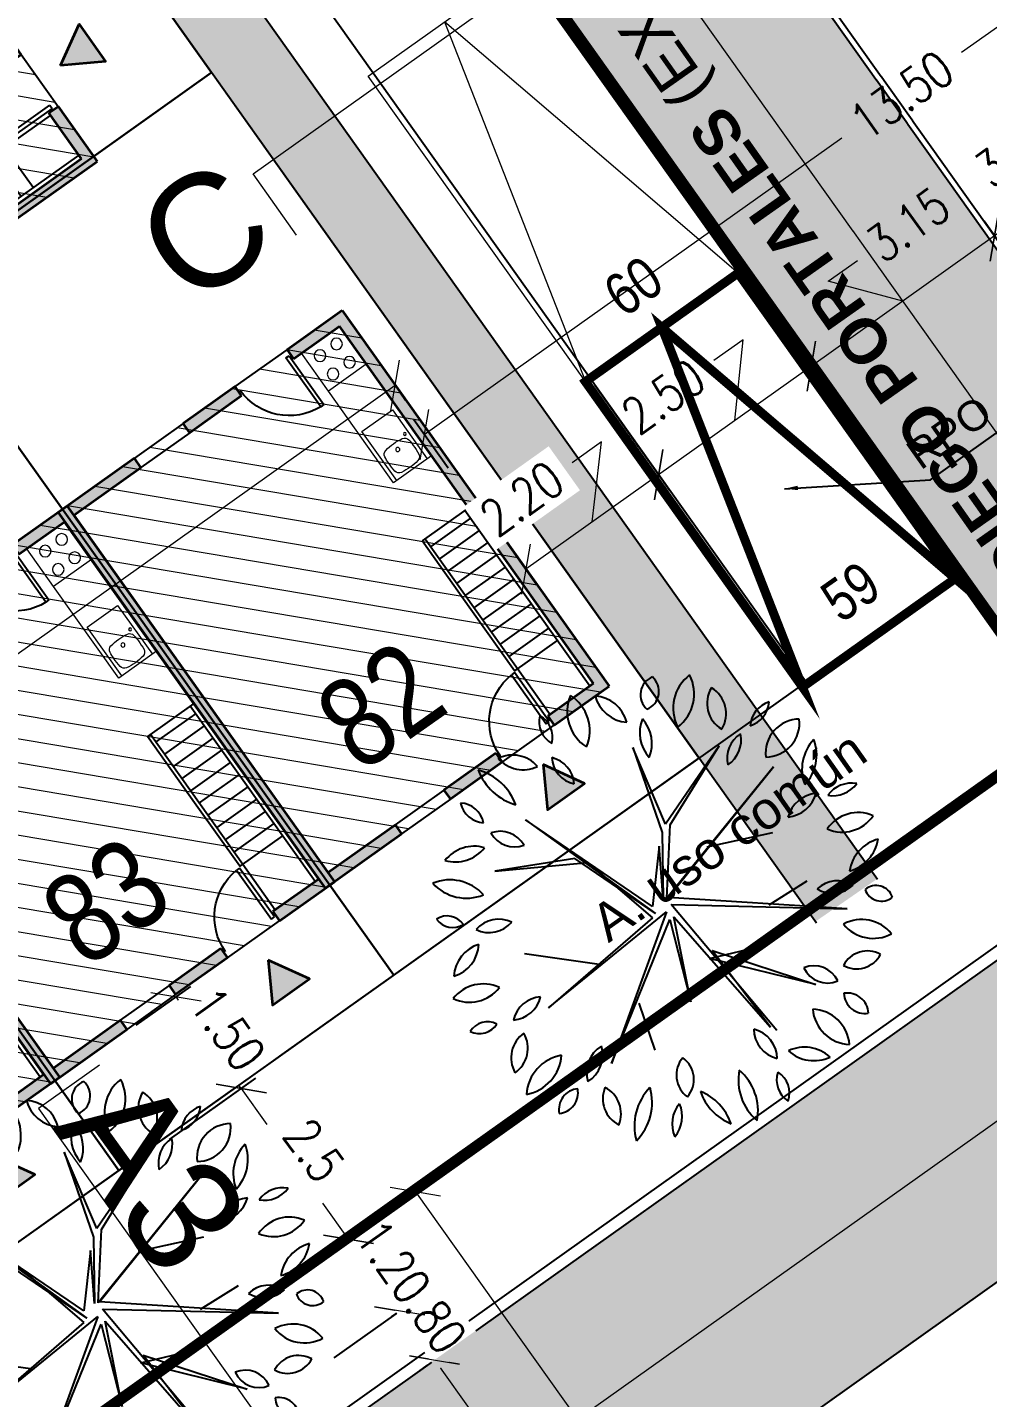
# Model space of a CAD drawing. Header units: metres. Extents: x 12 to 777, y -493 to 333.
# Drawn here: x 472.87 to 485.68, y -362.22 to -343.94 of the extents above; entities that cross this region are included whole.
import ezdxf
from ezdxf.enums import TextEntityAlignment as Align

# ---------------------------------------------------------------- set-up
doc = ezdxf.new("R2010")
doc.units = ezdxf.units.M
doc.header["$LTSCALE"] = 5
doc.header["$MEASUREMENT"] = 0
doc.linetypes.add('HIDDEN', pattern=[0.375, 0.25, -0.125])
doc.layers.get('0').update_dxf_attribs({"color": 30})
for name, color, linetype, lineweight in [('A-ANNO-DIMS', 3, 'Continuous', 18), ('A-ANNO-TEXT', 3, 'Continuous', 18), ('A-DOOR-FULL', 4, 'Continuous', 25), ('A-ELEV-OVHD', 3, 'HIDDEN', 18), ('A-FLOR-PATT', 8, 'Continuous', 18), ('A-FLOR-STRS', 4, 'Continuous', 25), ('A-FLOR-WDWK', 4, 'Continuous', 25), ('A-FURN', 8, 'Continuous', 18), ('A-WALL-FULL', 7, 'Continuous', 35), ('A-WALL-PATT', 8, 'Continuous', 18), ('G-ANNO-SYMB', 3, 'Continuous', 18), ('G-PLAN-OTLN', 7, 'Continuous', 35), ('U-ANNO-PATT', 8, 'Continuous', 18), ('U-ANNO-SYMB', 3, 'Continuous', 18), ('U-BLDG-TYPE', 7, 'Continuous', 35), ('U-CURB', 4, 'Continuous', 25), ('U-PARK-MNR', 255, 'Continuous', 13)]:
    doc.layers.add(name, color=color, linetype=linetype, lineweight=lineweight)
for name, color, linetype in [('U-BLDG', 7, 'Continuous'), ('U-PROP', 1, 'Continuous'), ('U-STRT', 4, 'Continuous'), ('U-VEGE', 70, 'Continuous')]:
    doc.layers.add(name, color=color, linetype=linetype)
doc.styles.add('E-ARIAL', font='arial.ttf')
doc.styles.add('E-ROMANS', font='romans.shx', dxfattribs={"width": 0.8})
doc.styles.get("Standard").update_dxf_attribs({"font": 'arial.ttf'})
doc.dimstyles.new('E-0200_TICK_24', dxfattribs={"dimscale": 0.001, "dimtxt": 480, "dimasz": 480, "dimexe": 240, "dimexo": 120, "dimgap": 240, "dimtad": 0, "dimzin": 0, "dimdsep": 46, "dimtxsty": 'E-ROMANS', "dimblk": 'OBLIQUE', "dimcen": 240, "dimclrd": 256, "dimclre": 256, "dimclrt": 256, "dimadec": 0, "dimazin": 0, "dimtfac": 1, "dimtmove": 1, "dimatfit": 3, "dimldrblk": 'OPEN90', "dimfxl": 1, "dimtfill": 1, "dimtolj": 1, "dimtzin": 0, "dimlwd": -1, "dimarcsym": 0})
doc.dimstyles.get("Standard").update_dxf_attribs({"dimtxt": 0.18, "dimasz": 0.18, "dimexe": 0.18, "dimexo": 0.0625, "dimgap": 0.09, "dimtad": 0, "dimtih": 1, "dimtoh": 1, "dimdec": 4, "dimzin": 0, "dimdsep": 46, "dimtxsty": 'Standard', "dimcen": 0.09, "dimclrd": 210, "dimclre": 210, "dimclrt": 210, "dimadec": 0, "dimazin": 0, "dimtfac": 1, "dimtdec": 4, "dimtofl": 0, "dimtmove": 0, "dimatfit": 3, "dimfxl": 1, "dimtolj": 1, "dimtzin": 0, "dimarcsym": 0})

# ---------------------------------------------------------------- blocks, each defined once
blk = doc.blocks.new('_Oblique')
at = {"color": 0, "linetype": 'ByBlock', "lineweight": -2}
blk.add_line((-0.5, -0.5), (0.5, 0.5), dxfattribs=at)
blk = doc.blocks.new('*D74')
at = {"layer": 'A-ANNO-DIMS', "ltscale": 5, "transparency": 16777216}
for p, q in [((487.13, -344.819), (486.739, -345.097)), ((486.994, -345.855), (487.13, -344.819)), ((488.215, -344.986), (485.772, -346.723))]:
    blk.add_line(p, q, dxfattribs=at)
at = {"layer": 'A-ANNO-DIMS', "lineweight": -2, "ltscale": 5, "transparency": 16777216}
for p, q in [((488.57, -345.485), (488.076, -344.791)), ((486.127, -347.222), (485.633, -346.528))]:
    blk.add_line(p, q, dxfattribs=at)
at = {"layer": 'A-ANNO-DIMS', "ltscale": 5, "transparency": 16777216, "xscale": 0.48, "yscale": 0.48, "zscale": 0.48}
for p, rotation in [((488.215, -344.986), 35.41278118758976), ((485.772, -346.723), 215.4127811875897)]:
    blk.add_blockref('_Oblique', p, dxfattribs=dict(at, rotation=rotation))
at = {"layer": 'A-ANNO-DIMS', "ltscale": 5, "transparency": 16777216, "insert": (486.066, -345.576), "char_height": 0.48, "attachment_point": 5, "rotation": 35.4128, "style": 'E-ROMANS', "bg_fill": 3, "box_fill_scale": 1.25, "bg_fill_color": 256, "bg_fill_true_color": 13158600, "bg_fill_transparency": 0}
blk.add_mtext('\\A1;3.15', dxfattribs=at)
blk = doc.blocks.new('_Open90')
at = {"color": 0, "linetype": 'ByBlock', "lineweight": -2}
for p, q in [((-0.5, 0.5), (0, 0)), ((0, 0), (-1, 0)), ((0, 0), (-0.5, -0.5))]:
    blk.add_line(p, q, dxfattribs=at)
blk = doc.blocks.new('*D75')
at = {"layer": 'A-ANNO-DIMS', "lineweight": -2, "ltscale": 5, "transparency": 16777216}
for p, q in [((486.127, -347.222), (485.633, -346.528)), ((483.357, -348.499), (483.468, -348.656))]:
    blk.add_line(p, q, dxfattribs=at)
at = {"layer": 'A-ANNO-DIMS', "ltscale": 5, "transparency": 16777216}
for p, q in [((485.772, -346.723), (483.329, -348.46)), ((483.555, -347.328), (483.946, -347.05)), ((484.551, -347.592), (483.555, -347.328))]:
    blk.add_line(p, q, dxfattribs=at)
at = {"layer": 'A-ANNO-DIMS', "ltscale": 5, "transparency": 16777216, "xscale": 0.48, "yscale": 0.48, "zscale": 0.48, "rotation": 215.4127811875897}
blk.add_blockref('_Oblique', (483.329, -348.46), dxfattribs=at)
at = {"layer": 'A-ANNO-DIMS', "ltscale": 5, "transparency": 16777216, "insert": (484.619, -346.572), "char_height": 0.48, "attachment_point": 5, "rotation": 35.4128, "style": 'E-ROMANS', "bg_fill": 3, "box_fill_scale": 1.25, "bg_fill_color": 256, "bg_fill_true_color": 13158600, "bg_fill_transparency": 0}
blk.add_mtext('\\A1;3.15', dxfattribs=at)
at = {"layer": 'A-ANNO-DIMS', "ltscale": 5, "transparency": 16777216, "xscale": 0.48, "yscale": 0.48, "zscale": 0.48, "rotation": 35.41278118758976}
blk.add_blockref('_Oblique', (485.772, -346.723), dxfattribs=at)
blk = doc.blocks.new('*D81')
at = {"layer": 'A-ANNO-DIMS', "ltscale": 5, "transparency": 16777216}
for p, q in [((482.418, -348.109), (482.027, -348.387)), ((482.31, -349.185), (482.418, -348.109)), ((483.329, -348.46), (481.292, -349.909))]:
    blk.add_line(p, q, dxfattribs=at)
at = {"layer": 'A-ANNO-DIMS', "lineweight": -2, "ltscale": 5, "transparency": 16777216}
for p, q in [((483.357, -348.499), (483.468, -348.656)), ((480.447, -348.72), (481.431, -350.105))]:
    blk.add_line(p, q, dxfattribs=at)
at = {"layer": 'A-ANNO-DIMS', "ltscale": 5, "transparency": 16777216, "xscale": 0.48, "yscale": 0.48, "zscale": 0.48, "rotation": 35.41278118758976}
blk.add_blockref('_Oblique', (483.329, -348.46), dxfattribs=at)
at = {"layer": 'A-ANNO-DIMS', "ltscale": 5, "transparency": 16777216, "insert": (481.354, -348.865), "char_height": 0.48, "attachment_point": 5, "rotation": 35.4128, "style": 'E-ROMANS', "bg_fill": 3, "box_fill_scale": 1.25, "bg_fill_color": 256, "bg_fill_true_color": 13158600, "bg_fill_transparency": 0}
blk.add_mtext('\\A1;2.50', dxfattribs=at)
at = {"layer": 'A-ANNO-DIMS', "ltscale": 5, "transparency": 16777216, "xscale": 0.48, "yscale": 0.48, "zscale": 0.48, "rotation": 215.4127811875897}
blk.add_blockref('_Oblique', (481.292, -349.909), dxfattribs=at)
blk = doc.blocks.new('*D83')
at = {"layer": 'A-ANNO-DIMS', "lineweight": -2, "ltscale": 5, "transparency": 16777216}
for p, q in [((489.641, -342.241), (489.017, -341.363)), ((478.483, -349.823), (478.025, -349.178))]:
    blk.add_line(p, q, dxfattribs=at)
at = {"layer": 'A-ANNO-DIMS', "ltscale": 5, "transparency": 16777216}
for p, q in [((489.156, -341.559), (485.333, -344.277)), ((478.164, -349.374), (483.734, -345.414))]:
    blk.add_line(p, q, dxfattribs=at)
at = {"layer": 'A-ANNO-DIMS', "ltscale": 5, "transparency": 16777216, "xscale": 0.48, "yscale": 0.48, "zscale": 0.48}
for p, rotation in [((489.156, -341.559), 35.41278118758976), ((478.164, -349.374), 215.4127811875897)]:
    blk.add_blockref('_Oblique', p, dxfattribs=dict(at, rotation=rotation))
at = {"layer": 'A-ANNO-DIMS', "ltscale": 5, "transparency": 16777216, "insert": (484.534, -344.845), "char_height": 0.48, "attachment_point": 5, "rotation": 35.4128, "style": 'E-ROMANS', "bg_fill": 3, "box_fill_scale": 1.25, "bg_fill_color": 256, "bg_fill_true_color": 13158600, "bg_fill_transparency": 0}
blk.add_mtext('\\A1;13.50', dxfattribs=at)
blk = doc.blocks.new('arbolito')
at = {"linetype": 'ByBlock'}
for p, q in [((-435.9256, -26.3309), (-435.8532, -27.2363)), ((-436.2486, -26.4124), (-435.8532, -26.8711)), ((-435.8894, -26.8983), (-436.2486, -26.4124)), ((-435.826, -27.1729), (-435.9075, -26.3671)), ((-435.9075, -26.3671), (-435.8894, -26.8983)), ((-435.3912, -26.8953), (-435.3127, -26.6327)), ((-436.6319, -26.6538), (-435.8622, -27.2786)), ((-435.8532, -27.2363), (-436.6319, -26.6538)), ((-435.8079, -27.2182), (-435.0745, -26.7112)), ((-435.0745, -26.7112), (-435.7989, -27.1729)), ((-435.8532, -26.8711), (-436.1459, -26.7534)), ((-435.6298, -26.7353), (-435.826, -27.1729)), ((-435.7989, -27.1729), (-435.6298, -26.7353)), ((-436.2936, -26.9224), (-436.5411, -26.9073)), ((-434.9689, -27.1639), (-435.8079, -27.2182)), ((-435.7264, -27.2363), (-434.9689, -27.1639)), ((-436.2001, -27.3812), (-436.5411, -27.2363)), ((-435.7536, -27.2454), (-435.5665, -27.7524)), ((-435.4669, -28.0845), (-435.7536, -27.2454)), ((-435.6117, -27.6921), (-435.7264, -27.2363)), ((-435.3369, -27.1971), (-435.0351, -27.4838)), ((-436.7556, -27.5291), (-435.8532, -27.2786)), ((-435.8622, -27.2786), (-436.7556, -27.5291)), ((-435.8532, -27.2786), (-436.1037, -27.5985)), ((-436.0433, -27.5895), (-435.8351, -27.2876)), ((-435.986, -27.5382), (-435.7626, -27.2876)), ((-435.8351, -27.2876), (-435.986, -27.5382)), ((-435.7626, -27.2876), (-435.4669, -28.0845)), ((-436.1037, -27.5985), (-436.5775, -27.7977)), ((-436.5775, -27.7977), (-436.0856, -27.6166)), ((-436.1822, -28.0663), (-436.0433, -27.5895)), ((-436.0856, -27.6166), (-436.1822, -28.0663)), ((-435.1651, -27.9517), (-435.6117, -27.6921)), ((-435.5665, -27.7524), (-435.1651, -27.9517))]:
    blk.add_line(p, q, dxfattribs=at)
for centre, radius, start, end in [((-436.0226, -26.144), 0.2149, 149.47372, 231.75859), ((-436.3406, -26.2036), 0.2149, 329.47372, 51.75859), ((-435.8748, -25.9958), 0.2103, 192.30595, 259.6849), ((-436.118, -26.2476), 0.2103, 12.30595, 79.6849), ((-435.6723, -26.087), 0.135, 125.40933, 202.71009), ((-435.875, -26.0291), 0.135, 305.40933, 22.71009), ((-435.3452, -26.1999), 0.2928, 133.81169, 194.30773), ((-435.8316, -26.0609), 0.2928, 313.81169, 14.30773), ((-436.2957, -26.1795), 0.1161, 146.81507, 244.01934), ((-436.4437, -26.2203), 0.1161, 326.81507, 64.01934), ((-435.1384, -26.1418), 0.2943, 163.46423, 212.79056), ((-435.668, -26.2174), 0.2943, 343.46423, 32.79056), ((-435.0833, -26.3473), 0.1729, 104.10036, 168.46502), ((-435.2949, -26.145), 0.1729, 284.10036, 348.46502), ((-435.6964, -26.2995), 0.1708, 145.52479, 220.83273), ((-435.9665, -26.3145), 0.1708, 325.52479, 40.83273), ((-436.5686, -26.4756), 0.1498, 25.45365, 116.6852), ((-436.5006, -26.2773), 0.1498, 205.45365, 296.6852), ((-435.2752, -26.4618), 0.1476, 103.89139, 198.90395), ((-435.4502, -26.3664), 0.1476, 283.89139, 18.90395), ((-434.886, -26.5821), 0.3032, 100.3005, 160.44765), ((-435.2259, -26.1823), 0.3032, 280.3005, 340.44765), ((-436.5415, -26.3874), 0.2105, 183.31893, 263.19036), ((-436.7766, -26.6086), 0.2105, 3.31893, 83.19036), ((-436.2175, -26.3869), 0.1434, 168.8066, 257.6391), ((-436.3888, -26.4991), 0.1434, 348.8066, 77.6391), ((-434.8225, -26.5501), 0.1648, 122.58173, 207.17999), ((-435.0579, -26.4865), 0.1648, 302.58173, 27.17999), ((-436.7822, -26.5887), 0.0949, 163.49335, 274.46973), ((-436.8658, -26.6563), 0.0949, 343.49335, 94.46973), ((-434.7372, -26.7537), 0.1148, 59.98145, 155.66759), ((-434.9231, -26.8768), 0.1707, 86.02822, 161.36976), ((-435.0731, -26.6519), 0.1707, 266.02822, 341.36976), ((-434.7844, -26.607), 0.1148, 239.98145, 335.66759), ((-436.8388, -27.021), 0.218, 69.72014, 135.64891), ((-436.7107, -26.902), 0.1625, 22.57231, 98.33354), ((-436.5842, -26.6788), 0.1625, 202.57231, 278.33354), ((-436.9192, -26.664), 0.218, 249.72014, 315.64891), ((-434.6939, -27.0592), 0.2365, 64.73526, 140.57812), ((-434.7756, -26.6952), 0.2365, 244.73526, 320.57812), ((-436.9745, -27.1828), 0.2058, 30.94824, 110.57839), ((-436.8703, -26.8843), 0.2058, 210.94824, 290.57839), ((-434.6096, -27.1482), 0.1697, 90.25287, 173.52208), ((-434.7789, -26.9594), 0.1697, 270.25287, 353.52208), ((-437.0241, -27.3406), 0.1622, 44.25765, 108.59266), ((-436.9596, -27.0738), 0.1622, 224.25765, 288.59266), ((-436.7477, -27.4131), 0.18, 60.50948, 129.29199), ((-436.773, -27.1171), 0.18, 240.50948, 309.29199), ((-434.8589, -27.3649), 0.1674, 58.87476, 131.21352), ((-434.8827, -27.0958), 0.1674, 238.87476, 311.21352), ((-434.6422, -27.3628), 0.1149, 28.19814, 112.19179), ((-434.5843, -27.2021), 0.1149, 208.19814, 292.19179), ((-437.0685, -27.2893), 0.2377, 280.87616, 345.44791), ((-436.7936, -27.5824), 0.2377, 100.87616, 165.44791), ((-434.7527, -27.6133), 0.2094, 29.1952, 106.7189), ((-434.6301, -27.3106), 0.2094, 209.1952, 286.7189), ((-436.8592, -27.7514), 0.1874, 54.97446, 151.37923), ((-436.9161, -27.5082), 0.1874, 234.97446, 331.37923), ((-434.707, -27.7932), 0.1938, 71.37117, 141.75354), ((-434.7973, -27.4896), 0.1938, 251.37117, 321.75354), ((-436.5628, -27.8455), 0.1609, 87.17243, 157.23647), ((-436.7032, -27.6226), 0.1609, 267.17243, 337.23647), ((-435.0392, -27.8284), 0.1658, 28.80716, 103.91988), ((-434.9338, -27.5876), 0.1658, 208.80716, 283.91988), ((-436.8275, -27.9317), 0.1502, 71.81925, 140.08176), ((-436.8958, -27.6927), 0.1502, 251.81925, 320.08176), ((-436.5751, -28.0177), 0.1673, 113.47529, 203.45596), ((-436.7951, -27.9309), 0.1673, 293.47529, 23.45596), ((-434.8579, -27.9208), 0.1087, 359.25572, 87.62866), ((-434.7447, -27.8136), 0.1087, 179.25572, 267.62866), ((-435.0951, -28.1243), 0.2491, 6.54869, 76.89113), ((-434.7911, -27.8533), 0.2491, 186.54869, 256.89113), ((-436.6772, -27.9831), 0.2286, 271.63276, 352.02679), ((-436.4442, -28.2434), 0.2286, 91.63276, 172.02679), ((-436.1133, -28.1412), 0.2057, 122.88731, 186.72533), ((-436.4293, -27.9926), 0.2057, 302.88731, 6.72533), ((-435.2302, -27.991), 0.1508, 173.64998, 254.65144), ((-435.42, -28.1197), 0.1508, 353.64998, 74.65144), ((-435.6643, -28.1738), 0.1616, 148.78766, 221.59771), ((-435.9234, -28.1974), 0.1616, 328.78766, 41.59771), ((-435.1369, -28.2892), 0.2074, 38.69621, 106.24155), ((-435.033, -27.9604), 0.2074, 218.69621, 286.24155), ((-436.3943, -28.297), 0.1056, 76.54191, 193.47743), ((-436.4724, -28.2189), 0.1056, 256.54191, 13.47743), ((-436.0541, -28.2697), 0.1953, 159.11699, 230.36062), ((-436.3612, -28.3505), 0.1953, 339.11699, 50.36062), ((-435.8523, -28.4148), 0.2331, 122.11699, 201.72753), ((-436.1927, -28.3037), 0.2331, 302.11699, 21.72753), ((-435.1657, -28.2638), 0.3174, 165.20711, 218.32175), ((-435.7217, -28.3795), 0.3174, 345.20711, 38.32175), ((-435.1433, -28.2603), 0.138, 156.77542, 231.28797), ((-435.3564, -28.3135), 0.138, 336.77542, 51.28797), ((-435.7228, -28.4658), 0.1815, 5.31956, 80.41897), ((-435.5119, -28.2701), 0.1815, 185.31956, 260.41897), ((-435.7457, -28.4479), 0.1341, 129.7475, 206.0709), ((-435.952, -28.4038), 0.1341, 309.7475, 26.0709)]:
    blk.add_arc(centre, radius, start, end, dxfattribs=at)
blk = doc.blocks.new('*D221')
at = {"layer": 'A-ANNO-DIMS', "lineweight": -2, "transparency": 16777216}
for p, q in [((476.28, -360.732), (477.35, -359.97)), ((477.727, -361.146), (478.033, -360.929))]:
    blk.add_line(p, q, dxfattribs=at)
at = {"layer": 'A-ANNO-DIMS', "transparency": 16777216}
blk.add_line((477.154, -360.109), (477.837, -361.068), dxfattribs=at)
at = {"layer": 'A-ANNO-DIMS', "transparency": 16777216, "insert": (477.751, -360.407), "char_height": 0.48, "attachment_point": 5, "rotation": 305.4465, "style": 'E-ROMANS', "bg_fill": 3, "box_fill_scale": 1.25, "bg_fill_color": 256, "bg_fill_true_color": 13158600, "bg_fill_transparency": 0}
blk.add_mtext('\\A1;1.20', dxfattribs=at)
at = {"layer": 'A-ANNO-DIMS', "transparency": 16777216, "xscale": 0.48, "yscale": 0.48, "zscale": 0.48}
for p, rotation in [((477.154, -360.109), 125.4464638063347), ((477.837, -361.068), 305.4464638063347)]:
    blk.add_blockref('_Oblique', p, dxfattribs=dict(at, rotation=rotation))
blk = doc.blocks.new('*D222')
at = {"layer": 'A-ANNO-DIMS', "lineweight": -2, "transparency": 16777216}
for p, q in [((477.69, -359.73), (478.241, -359.337)), ((482.443, -367.389), (483.459, -366.666))]:
    blk.add_line(p, q, dxfattribs=at)
at = {"layer": 'A-ANNO-DIMS', "transparency": 16777216}
for p, q in [((478.046, -359.477), (480.176, -362.469)), ((483.263, -366.805), (481.133, -363.813))]:
    blk.add_line(p, q, dxfattribs=at)
at = {"layer": 'A-ANNO-DIMS', "transparency": 16777216, "xscale": 0.48, "yscale": 0.48, "zscale": 0.48}
for p, rotation in [((478.046, -359.477), 125.4464638063347), ((483.263, -366.805), 305.4464638063347)]:
    blk.add_blockref('_Oblique', p, dxfattribs=dict(at, rotation=rotation))
at = {"layer": 'A-ANNO-DIMS', "transparency": 16777216, "insert": (480.91, -362.959), "char_height": 0.48, "attachment_point": 5, "rotation": 305.4465, "style": 'E-ROMANS', "bg_fill": 3, "box_fill_scale": 1.25, "bg_fill_color": 256, "bg_fill_true_color": 13158600, "bg_fill_transparency": 0}
blk.add_mtext('\\A1;9.00', dxfattribs=at)
blk = doc.blocks.new('*D223')
at = {"layer": 'A-ANNO-DIMS', "lineweight": -2, "transparency": 16777216}
for p, q in [((474.32, -357.255), (475.048, -356.737)), ((475.175, -358.488), (475.919, -357.959))]:
    blk.add_line(p, q, dxfattribs=at)
at = {"layer": 'A-ANNO-DIMS', "transparency": 16777216}
blk.add_line((475.723, -358.098), (474.853, -356.876), dxfattribs=at)
at = {"layer": 'A-ANNO-DIMS', "transparency": 16777216, "insert": (475.543, -357.306), "char_height": 0.48, "attachment_point": 5, "rotation": 305.4465, "style": 'E-ROMANS', "bg_fill": 3, "box_fill_scale": 1.25, "bg_fill_color": 256, "bg_fill_true_color": 13158600, "bg_fill_transparency": 0}
blk.add_mtext('\\A1;1.50', dxfattribs=at)
at = {"layer": 'A-ANNO-DIMS', "transparency": 16777216, "xscale": 0.48, "yscale": 0.48, "zscale": 0.48}
for p, rotation in [((474.853, -356.876), 125.4464638063347), ((475.723, -358.098), 305.4464638063347)]:
    blk.add_blockref('_Oblique', p, dxfattribs=dict(at, rotation=rotation))
blk = doc.blocks.new('*D224')
at = {"layer": 'A-ANNO-DIMS', "lineweight": -2, "transparency": 16777216}
for p, q in [((474.767, -358.779), (475.918, -357.959)), ((476.28, -360.732), (477.35, -359.97))]:
    blk.add_line(p, q, dxfattribs=at)
at = {"layer": 'A-ANNO-DIMS', "transparency": 16777216}
for p, q in [((475.723, -358.098), (476.066, -358.58)), ((477.154, -360.109), (476.811, -359.627))]:
    blk.add_line(p, q, dxfattribs=at)
at = {"layer": 'A-ANNO-DIMS', "transparency": 16777216, "xscale": 0.48, "yscale": 0.48, "zscale": 0.48, "rotation": 305.4464638063347}
blk.add_blockref('_Oblique', (477.154, -360.109), dxfattribs=at)
at = {"layer": 'A-ANNO-DIMS', "transparency": 16777216, "insert": (476.694, -358.922), "char_height": 0.48, "attachment_point": 5, "rotation": 305.4465, "style": 'E-ROMANS', "bg_fill": 3, "box_fill_scale": 1.25, "bg_fill_color": 256, "bg_fill_true_color": 13158600, "bg_fill_transparency": 0}
blk.add_mtext('\\A1;2.5', dxfattribs=at)
at = {"layer": 'A-ANNO-DIMS', "transparency": 16777216, "xscale": 0.48, "yscale": 0.48, "zscale": 0.48, "rotation": 125.4464638063347}
blk.add_blockref('_Oblique', (475.723, -358.098), dxfattribs=at)
blk = doc.blocks.new('*D225')
at = {"layer": 'A-ANNO-DIMS', "lineweight": -2, "transparency": 16777216}
for p, q in [((478.353, -361.683), (478.497, -361.581)), ((479.374, -365.252), (480.526, -364.432))]:
    blk.add_line(p, q, dxfattribs=at)
at = {"layer": 'A-ANNO-DIMS', "transparency": 16777216}
for p, q in [((478.301, -361.72), (478.838, -362.473)), ((480.331, -364.571), (479.795, -363.818))]:
    blk.add_line(p, q, dxfattribs=at)
at = {"layer": 'A-ANNO-DIMS', "transparency": 16777216, "xscale": 0.48, "yscale": 0.48, "zscale": 0.48}
for p, rotation in [((478.301, -361.72), 125.4464638063347), ((480.331, -364.571), 305.4464638063347)]:
    blk.add_blockref('_Oblique', p, dxfattribs=dict(at, rotation=rotation))
at = {"layer": 'A-ANNO-DIMS', "transparency": 16777216, "insert": (479.571, -362.964), "char_height": 0.48, "attachment_point": 5, "rotation": 305.4465, "style": 'E-ROMANS', "bg_fill": 3, "box_fill_scale": 1.25, "bg_fill_color": 256, "bg_fill_true_color": 13158600, "bg_fill_transparency": 0}
blk.add_mtext('\\A1;3.50', dxfattribs=at)
blk = doc.blocks.new('*D228')
at = {"layer": 'A-ANNO-DIMS', "lineweight": -2, "transparency": 16777216}
for p, q in [((476.964, -361.69), (478.033, -360.929)), ((478.204, -361.79), (478.106, -361.859))]:
    blk.add_line(p, q, dxfattribs=at)
at = {"layer": 'A-ANNO-DIMS', "transparency": 16777216}
blk.add_line((477.837, -361.068), (478.301, -361.72), dxfattribs=at)
at = {"layer": 'A-ANNO-DIMS', "transparency": 16777216, "insert": (478.324, -361.212), "char_height": 0.48, "attachment_point": 5, "rotation": 305.4465, "style": 'E-ROMANS', "bg_fill": 3, "box_fill_scale": 1.25, "bg_fill_color": 256, "bg_fill_true_color": 13158600, "bg_fill_transparency": 0}
blk.add_mtext('\\A1;.80', dxfattribs=at)
at = {"layer": 'A-ANNO-DIMS', "transparency": 16777216, "xscale": 0.48, "yscale": 0.48, "zscale": 0.48}
for p, rotation in [((477.837, -361.068), 125.4464638063347), ((478.301, -361.72), 305.4464638063347)]:
    blk.add_blockref('_Oblique', p, dxfattribs=dict(at, rotation=rotation))
blk = doc.blocks.new('LB-SUP PATIOS$0$CASATIPO')
at = {"layer": 'A-FLOR-PATT'}
h = blk.add_hatch(dxfattribs=at)
h.set_pattern_fill('LINE', color=256, scale=0.1, angle=45, style=0)
h.set_pattern_definition([(45, (-6e-14, 0), (-0.224506, 0.224506), [])])
h.paths.add_polyline_path([(-0.075, 6.15), (4.575, 6.15), (4.575, 0), (-0.075, 0)])
at = {"layer": 'A-WALL-FULL'}
blk.add_hatch(color=254, dxfattribs=at).paths.add_polyline_path([(1.25, -0.342), (1.553, -0.866), (0.947, -0.866)])
at = {"layer": 'A-WALL-PATT'}
h = blk.add_hatch(color=256, dxfattribs=at)
h.paths.add_polyline_path([(0.825, 6.15), (-0.075, 6.15), (-0.075, 0), (0.825, 0), (0.825, 0.15), (0.075, 0.15), (0.075, 6), (0.825, 6)])
h.paths.add_polyline_path([(2.525, 0.15), (1.675, 0.15), (1.675, 0), (2.525, 0)])
h.paths.add_polyline_path([(4.575, 6.15), (3.325, 6.15), (3.325, 6), (4.425, 6), (4.425, 0.15), (3.325, 0.15), (3.325, 0), (4.575, 0)])
h.paths.add_polyline_path([(2.525, 6.15), (1.675, 6.15), (1.675, 6), (2.525, 6)])
at = {"layer": 'A-DOOR-FULL'}
for p, q in [((1.675, 6.15), (0.825, 6.15)), ((0.9, 6.07), (0.85, 6.07)), ((0.85, 6.07), (0.85, 5.27)), ((0.9, 5.27), (0.9, 6.07)), ((0.85, 5.27), (0.9, 5.27)), ((0.85, 0.88), (0.9, 0.88)), ((0.85, 0.08), (0.85, 0.88)), ((0.9, 0.88), (0.9, 0.08)), ((0.9, 0.08), (0.85, 0.08))]:
    blk.add_line(p, q, dxfattribs=at)
at = {"layer": 'A-DOOR-FULL', "color": 1}
blk.add_line((1.675, 0), (0.825, 0), dxfattribs=at)
at = {"layer": 'A-DOOR-FULL'}
for centre, start, end in [((0.847, 6.071), 273.7768, 359.9185), ((0.847, 0.079), 0.0815, 86.2232)]:
    blk.add_arc(centre, 0.803, start, end, dxfattribs=at)
at = {"layer": 'A-FLOR-STRS'}
for p, q in [((0.075, 3.025), (0.835, 3.025)), ((0.135, 2.9), (0.785, 2.9)), ((0.135, 2.7), (0.785, 2.7)), ((0.135, 2.5), (0.785, 2.5)), ((0.135, 2.3), (0.785, 2.3)), ((0.135, 2.1), (0.785, 2.1)), ((0.135, 1.9), (0.785, 1.9)), ((0.135, 1.7), (0.485, 1.7)), ((0.485, 1.7), (0.785, 1.7)), ((0.135, 1.5), (0.785, 1.5)), ((0.135, 1.3), (0.785, 1.3)), ((0.135, 1.1), (0.785, 1.1)), ((0.135, 0.9), (0.835, 0.9)), ((0.785, 0.9), (0.785, 0.15))]:
    blk.add_line(p, q, dxfattribs=at)
for points in [[(0.135, 0.15), (0.135, 3.025)], [(0.785, 3.025), (0.785, 1.873)], [(0.835, 1.902), (0.835, 3.025)], [(0.785, 1.873), (0.785, 0.9), (0.835, 0.9), (0.835, 1.902)]]:
    blk.add_lwpolyline(points, dxfattribs=at)
at = {"layer": 'A-FLOR-WDWK'}
for points in [[(2.525, 6.15), (3.325, 6.15)], [(2.525, 6), (3.325, 6)], [(2.525, 0.15), (3.325, 0.15)], [(2.525, 0), (3.325, 0)]]:
    blk.add_lwpolyline(points, dxfattribs=at)
at = {"layer": 'A-FURN'}
for p, q in [((0.695, 5.38), (0.695, 6)), ((0.075, 5.38), (0.695, 5.38)), ((0.145, 4.68), (0.145, 3.88)), ((0.645, 4.68), (0.145, 4.68)), ((0.645, 3.88), (0.645, 4.68)), ((0.075, 3.88), (0.695, 3.88))]:
    blk.add_line(p, q, dxfattribs=at)
blk.add_lwpolyline([(0.695, 3.88), (0.695, 5.38)], dxfattribs=at)
for centre, radius in [((0.243, 5.83), 0.0778), ((0.513, 5.83), 0.0778), ((0.243, 5.53), 0.0778), ((0.513, 5.53), 0.0778), ((0.195, 4.323), 0.019), ((0.195, 4.323), 0.019), ((0.393, 4.209), 0.0275), ((0.393, 4.209), 0.0275)]:
    blk.add_circle(centre, radius, dxfattribs=at)
for centre, radius, start, end in [((0.943, 4.133), 0.75, 172.77, 180), ((0.943, 4.133), 0.75, 172.77, 180), ((0.273, 4.218), 0.075, 100.3812, 172.77), ((0.273, 4.218), 0.075, 100.3812, 172.77), ((0.395, 3.554), 0.75, 90, 100.3812), ((0.395, 3.554), 0.75, 90, 100.3812), ((0.395, 3.554), 0.75, 79.6188, 90), ((0.395, 3.554), 0.75, 79.6188, 90), ((0.517, 4.218), 0.075, 7.23, 79.6188), ((0.517, 4.218), 0.075, 7.23, 79.6188), ((-0.153, 4.133), 0.75, 360, 7.23), ((-0.153, 4.133), 0.75, 360, 7.23), ((1.755, 4.133), 1.562, 179.9987, 185.0083), ((1.755, 4.133), 1.562, 179.9987, 185.0083), ((-0.965, 4.133), 1.562, 354.9917, 0.0013), ((-0.965, 4.133), 1.562, 354.9917, 0.0013), ((0.273, 4.006), 0.075, 187.23, 259.6188), ((0.273, 4.006), 0.075, 187.23, 259.6188), ((0.395, 4.67), 0.75, 259.6188, 270), ((0.395, 4.67), 0.75, 259.6188, 270), ((0.395, 4.67), 0.75, 270, 280.3812), ((0.395, 4.67), 0.75, 270, 280.3812), ((0.517, 4.006), 0.075, 280.3812, 352.77), ((0.517, 4.006), 0.075, 280.3812, 352.77)]:
    blk.add_arc(centre, radius, start, end, dxfattribs=at)
at = {"layer": 'A-WALL-FULL'}
for p, q in [((-0.075, 6.15), (-0.075, 0)), ((-0.075, 6.15), (0.825, 6.15)), ((0.825, 6.15), (0.825, 6)), ((0.075, 0.15), (0.075, 6)), ((0.825, 6), (0.075, 6)), ((0.075, 0.15), (0.825, 0.15)), ((0.825, 0.15), (0.825, 0)), ((0.825, 0), (-0.075, 0))]:
    blk.add_line(p, q, dxfattribs=at)
for points in [[(1.675, 6), (1.675, 6.15)], [(1.675, 6.15), (2.525, 6.15)], [(2.525, 6), (2.525, 6.15)], [(3.325, 6.15), (4.575, 6.15), (4.575, 0), (3.325, 0)], [(3.325, 6), (3.325, 6.15)], [(1.675, 6), (2.525, 6)], [(4.425, 6), (4.425, 0.15), (3.325, 0.15)], [(4.425, 6), (3.325, 6)], [(1.675, 0.15), (2.525, 0.15)], [(1.675, 0.15), (1.675, 0)], [(2.525, 0.15), (2.525, 0)], [(3.325, 0.15), (3.325, 0)], [(1.675, 0), (2.525, 0)]]:
    blk.add_lwpolyline(points, dxfattribs=at)
blk.add_lwpolyline([(1.25, -0.342), (1.553, -0.866), (0.947, -0.866)], close=True, dxfattribs=at)
blk = doc.blocks.new('*D389')
at = {"layer": 'A-ANNO-DIMS', "lineweight": -2, "ltscale": 5, "transparency": 16777216}
for p, q in [((480.61, -348.95), (481.431, -350.105)), ((478.963, -350.384), (479.659, -351.364))]:
    blk.add_line(p, q, dxfattribs=at)
at = {"layer": 'A-ANNO-DIMS', "ltscale": 5, "transparency": 16777216}
for p, q in [((480.529, -349.47), (480.138, -349.748)), ((480.406, -350.539), (480.529, -349.47)), ((481.292, -349.909), (479.52, -351.168))]:
    blk.add_line(p, q, dxfattribs=at)
at = {"layer": 'A-ANNO-DIMS', "ltscale": 5, "transparency": 16777216, "xscale": 0.48, "yscale": 0.48, "zscale": 0.48, "rotation": 35.41278118758976}
blk.add_blockref('_Oblique', (481.292, -349.909), dxfattribs=at)
at = {"layer": 'A-ANNO-DIMS', "ltscale": 5, "transparency": 16777216, "insert": (479.466, -350.226), "char_height": 0.48, "attachment_point": 5, "rotation": 35.4128, "style": 'E-ROMANS', "bg_fill": 3, "box_fill_scale": 1.25, "bg_fill_color": 256, "bg_fill_true_color": 13158600, "bg_fill_transparency": 0}
blk.add_mtext('\\A1;2.20', dxfattribs=at)
at = {"layer": 'A-ANNO-DIMS', "ltscale": 5, "transparency": 16777216, "xscale": 0.48, "yscale": 0.48, "zscale": 0.48, "rotation": 215.4127811875897}
blk.add_blockref('_Oblique', (479.52, -351.168), dxfattribs=at)
blk = doc.blocks.new('*D473')
at = {"layer": 'A-ANNO-DIMS', "ltscale": 5, "transparency": 16777216}
for p, q in [((477.776, -348.717), (470.089, -354.185)), ((459.32, -361.846), (468.447, -355.353))]:
    blk.add_line(p, q, dxfattribs=at)
at = {"layer": 'A-ANNO-DIMS', "lineweight": -2, "ltscale": 5, "transparency": 16777216}
for p, q in [((477.846, -348.815), (477.915, -348.912)), ((459.25, -361.748), (459.181, -361.65))]:
    blk.add_line(p, q, dxfattribs=at)
at = {"layer": 'A-ANNO-DIMS', "ltscale": 5, "transparency": 16777216, "xscale": 0.48, "yscale": 0.48, "zscale": 0.48}
for p, rotation in [((477.776, -348.717), 35.42510156300666), ((459.32, -361.846), 215.4251015630067)]:
    blk.add_blockref('_Oblique', p, dxfattribs=dict(at, rotation=rotation))
at = {"layer": 'A-ANNO-DIMS', "ltscale": 5, "transparency": 16777216, "insert": (469.268, -354.769), "char_height": 0.48, "attachment_point": 5, "rotation": 35.4251, "style": 'E-ROMANS', "bg_fill": 3, "box_fill_scale": 1.25, "bg_fill_color": 256, "bg_fill_true_color": 13158600, "bg_fill_transparency": 0}
blk.add_mtext('\\A1;22.50', dxfattribs=at)
blk = doc.blocks.new('ESTACIONAMIENTO')
blk.add_lwpolyline([(-2.5, -5), (0, -5), (0, 0), (-2.5, 0)], close=True)
blk.add_lwpolyline([(-2.5, -5), (-1.25, 0), (0, -5)])
blk = doc.blocks.new('*D583')
at = {"layer": 'A-ANNO-DIMS', "transparency": 16777216}
blk.add_line((453.67, -378.239), (474.69, -319.139), dxfattribs=at)
blk.add_arc((453.047, -379.991), 1.859, 28.5957, 112.2468, dxfattribs=at)
at = {"layer": 'A-ANNO-DIMS', "transparency": 16777216, "xscale": 0.48, "yscale": 0.48, "zscale": 0.48}
for p, rotation in [((452.343, -378.27), 202.2467980914965), ((454.679, -379.101), 298.5957351368862)]:
    blk.add_blockref('_Oblique', p, dxfattribs=dict(at, rotation=rotation))
at = {"layer": 'A-ANNO-DIMS', "transparency": 16777216, "insert": (474.866, -318.644), "char_height": 0.48, "attachment_point": 5, "rotation": 340.4213, "style": 'E-ROMANS', "bg_fill": 3, "box_fill_scale": 1.25, "bg_fill_color": 256, "bg_fill_true_color": 13158600, "bg_fill_transparency": 0}
blk.add_mtext('\\A1;83,65º', dxfattribs=at)

msp = doc.modelspace()

# ---------------------------------------------------------------- hatches: boundary and pattern name
at = {"layer": 'U-ANNO-PATT'}
h = msp.add_hatch(dxfattribs=at)
h.set_pattern_fill('DOTS', color=256, scale=2, style=0)
h.set_pattern_definition([(35.412824, (300.03212, -130.11292), (-0.02147906, 0.1379852), [0, -0.124904013])])
h.paths.add_polyline_path([(483.386, -355.869), (484.208, -355.301), (467.397, -331.657), (477.604, -324.4), (486.318, -336.702), (487.133, -336.123), (477.819, -323.023), (466.002, -331.426)])

# ---------------------------------------------------------------- linework, layer by layer
at = {"layer": 'A-ELEV-OVHD', "color": 4, "ltscale": 100}
msp.add_lwpolyline([(518.052, -335.605, -0.013411), (518.052, -335.605), (518.052, -335.605, 0.02683), (518.052, -335.605), (464.096, -373.968), (453.047, -379.991), (428.958, -321.101), (421.681, -303.189), (528.319, -227.369, -0.016714), (529.629, -226.502), (590.796, -195.443)], format="xyb", dxfattribs=at)
at = {"layer": 'U-CURB'}
msp.add_lwpolyline([(486.685, -355.563), (463.488, -372.056)], dxfattribs=at)
at = {"layer": 'U-PROP', "ltscale": 5}
msp.add_line((466.014, -331.445), (475.327, -344.544), dxfattribs=at)
at = {"layer": 'U-PROP'}
for points in [[(472.721, -340.878), (463.353, -347.539), (465.959, -351.205), (469.218, -348.888), (472.885, -346.28), (475.327, -344.544)], [(467.587, -350.048), (463.919, -352.655), (470.422, -361.801), (474.089, -359.194)]]:
    msp.add_lwpolyline(points, close=True, dxfattribs=at)
at = {"layer": 'U-STRT'}
msp.add_lwpolyline([(520.194, -338.619, 0.000004), (520.194, -338.619), (517.477, -338.16), (517.477, -338.16), (452.854, -384.109), (418.707, -301.039), (418.707, -301.039), (526.494, -224.371, -0.018038), (528.121, -223.3), (581.063, -196.256)], format="xyb", dxfattribs=at)
for points in [[(580.813, -288.837), (463.573, -372.192), (455.895, -376.377)], [(484.212, -355.309), (467.409, -331.676), (477.616, -324.419), (486.33, -336.721), (487.145, -336.142), (477.831, -323.042), (466.013, -331.444), (483.398, -355.888)]]:
    msp.add_lwpolyline(points, dxfattribs=at)

# ---------------------------------------------------------------- block references
at = {"layer": 'U-BLDG-TYPE', "extrusion": (0, 0, -1), "xscale": -1, "zscale": -1, "rotation": 234.5872187991108}
msp.add_blockref('LB-SUP PATIOS$0$CASATIPO', (-473.756, -345.667), dxfattribs=at)
at = {"layer": 'U-BLDG-TYPE', "extrusion": (0, 0, -1), "zscale": -1.000000000000018, "rotation": 324.5748984369883}
msp.add_blockref('LB-SUP PATIOS$0$CASATIPO', (-473.237, -357.991), dxfattribs=at)
at = {"layer": 'U-VEGE', "xscale": 2.414352413293122, "yscale": 2.414352413293122, "zscale": 2.414352413293122, "rotation": 215.4130482401567}
for p in [(-338.058, -1019.011), (-345.646, -1024.408)]:
    msp.add_blockref('arbolito', p, dxfattribs=at)

# ---------------------------------------------------------------- texts
at = {"layer": 'A-ANNO-TEXT', "style": 'E-ARIAL', "width": 0.8}
for s, height, p in [('59', 0.5633, (483.851, -351.467)), ('82', 1.2, (477.578, -352.985)), ('83', 1.2, (473.912, -355.594))]:
    msp.add_text(s, height=height, rotation=35.1739, dxfattribs=at).set_placement(p, align=Align.MIDDLE_CENTER)
at = {"layer": 'A-ANNO-TEXT', "style": 'E-ARIAL'}
for s, insert, char_height, attachment_point, rotation in [('C', (475.063, -347.736), 1.5, 7, 35.7741), ('A. uso común', (480.335, -355.753), 0.5, 1, 35.1616), ('MURO DE CONTENCIÓN  L=71,37 mts', (483.964, -366.559), 0.5, 1, 35.1616)]:
    msp.add_mtext(s, dxfattribs=dict(at, insert=insert, char_height=char_height, attachment_point=attachment_point, rotation=rotation))

# ---------------------------------------------------------------- next in the draw order: dimensions: what is measured, and where the dimension line sits
at = {"layer": 'A-ANNO-DIMS', "ltscale": 5}
dim = msp.add_linear_dim(base=(485.772, -346.723), p1=(488.639, -345.582), p2=(486.196, -347.319), angle=215.4128, text='3.15', dimstyle='E-0200_TICK_24', dxfattribs=at)
dim.commit()
dim.dimension.update_dxf_attribs({"geometry": '*D74', "text_midpoint": (486.543, -345.237), "dimtype": 160})
at = {"layer": 'A-ANNO-DIMS'}
dim = msp.add_linear_dim(base=(474.853, -356.876), p1=(475.078, -358.558), p2=(474.223, -357.325), angle=125.4465, dimstyle='E-0200_TICK_24', dxfattribs=at)
dim.commit()
dim.dimension.update_dxf_attribs({"geometry": '*D223', "text_midpoint": (475.543, -357.306), "dimtype": 160})
dim = msp.add_linear_dim(base=(477.837, -361.068), p1=(476.182, -360.801), p2=(477.629, -361.216), angle=305.4465, text='1.20', dimstyle='E-0200_TICK_24', dxfattribs=at)
dim.commit()
dim.dimension.update_dxf_attribs({"geometry": '*D221', "text_midpoint": (477.751, -360.407), "dimtype": 160})

# ---------------------------------------------------------------- next in the draw order: dimensions: what is measured, and where the dimension line sits
at = {"layer": 'A-ANNO-DIMS', "ltscale": 5}
dim = msp.add_linear_dim(base=(483.329, -348.46), p1=(486.196, -347.319), p2=(483.287, -348.401), angle=215.4128, text='3.15', dimstyle='E-0200_TICK_24', dxfattribs=at)
dim.commit()
dim.dimension.update_dxf_attribs({"geometry": '*D75', "text_midpoint": (484.142, -346.911), "dimtype": 160})
at = {"layer": 'A-ANNO-DIMS'}
dim = msp.add_linear_dim(base=(475.723, -358.098), p1=(476.182, -360.801), p2=(474.669, -358.848, 791.211), angle=125.4465, text='2.5', dimstyle='E-0200_TICK_24', dxfattribs=at)
dim.commit()
dim.dimension.update_dxf_attribs({"geometry": '*D224', "text_midpoint": (476.694, -358.922), "dimtype": 160})
dim = msp.add_linear_dim(base=(483.263, -366.805), p1=(477.592, -359.8), p2=(482.345, -367.459), angle=305.4465, dimstyle='E-0200_TICK_24', dxfattribs=at)
dim.commit()
dim.dimension.update_dxf_attribs({"geometry": '*D222', "text_midpoint": (480.91, -362.959), "dimtype": 160})

# ---------------------------------------------------------------- next in the draw order: linework, layer by layer
at = {"layer": 'A-ELEV-OVHD', "color": 4, "ltscale": 100}
msp.add_lwpolyline([(490.139, -355.451), (476.664, -336.499), (479.107, -334.762), (481.061, -337.51), (480.267, -338.98)], dxfattribs=at)
at = {"layer": 'U-PROP'}
msp.add_lwpolyline([(471.254, -347.44), (467.587, -350.048), (474.089, -359.194), (477.757, -356.586)], close=True, dxfattribs=at)

# ---------------------------------------------------------------- next in the draw order: block references
at = {"layer": 'U-BLDG-TYPE', "extrusion": (0, 0, -1), "zscale": -1.000000000000018, "rotation": 324.5748984369883}
msp.add_blockref('LB-SUP PATIOS$0$CASATIPO', (-476.904, -355.382), dxfattribs=at)

# ---------------------------------------------------------------- next in the draw order: texts
at = {"layer": 'A-ANNO-TEXT', "insert": (473.175, -358.631), "char_height": 1.5, "attachment_point": 7, "rotation": 305.7741, "style": 'E-ARIAL'}
msp.add_mtext('A3', dxfattribs=at)

# ---------------------------------------------------------------- next in the draw order: dimensions: what is measured, and where the dimension line sits
at = {"layer": 'A-ANNO-DIMS', "color": 3}
dim = msp.add_linear_dim(base=(480.331, -364.571), p1=(478.256, -361.753), p2=(479.277, -365.321), angle=305.4465, dimstyle='E-0200_TICK_24', dxfattribs=at)
dim.commit()
dim.dimension.update_dxf_attribs({"geometry": '*D225', "text_midpoint": (479.571, -362.964), "dimtype": 160})

# ---------------------------------------------------------------- next in the draw order: dimensions: what is measured, and where the dimension line sits
at = {"layer": 'A-ANNO-DIMS', "ltscale": 5}
dim = msp.add_linear_dim(base=(481.292, -349.909), p1=(483.287, -348.401), p2=(480.377, -348.622), angle=215.4128, dimstyle='E-0200_TICK_24', dxfattribs=at)
dim.commit()
dim.dimension.update_dxf_attribs({"geometry": '*D81', "text_midpoint": (481.831, -348.526), "dimtype": 160})
at = {"layer": 'A-ANNO-DIMS', "color": 1}
dim = msp.add_linear_dim(base=(478.301, -361.72), p1=(476.866, -361.759), p2=(478.301, -361.72), angle=125.4465, text='.80', dimstyle='E-0200_TICK_24', dxfattribs=at)
dim.commit()
dim.dimension.update_dxf_attribs({"geometry": '*D228', "text_midpoint": (478.324, -361.212), "dimtype": 160})

# ---------------------------------------------------------------- next in the draw order: hatches: boundary and pattern name
at = {"layer": 'U-ANNO-PATT'}
h = msp.add_hatch(dxfattribs=at)
h.set_pattern_fill('AR-SAND', color=256, scale=0.01, style=0)
h.set_pattern_definition([(72.91278, (-378.0921, 531.776), (-0.29663709, 0.38959949), [0, -0.38608, 0, -0.4318, 0, -0.41275]), (42.91278, (-378.0921, 531.776), (-0.0490128, 0.84469353), [0, -0.20828, 0, -0.34798, 0, -0.13335]), (2.91278, (-378.34673, 531.595), (0.64382484, 0.45952211), [0, -0.127, 0, -0.4572, 0, -0.5969]), (352.91278, (-378.3467, 531.595), (0.4931181, 0.6241398), [0, -0.0635, 0, -0.29972, 0, -0.3429])])
h.paths.add_polyline_path([(494.6, -350.132), (463.573, -372.192), (465.601, -375.044), (496.627, -352.983)])

# ---------------------------------------------------------------- next in the draw order: linework, layer by layer
at = {"layer": 'U-ANNO-SYMB', "ltscale": 5}
msp.add_lwpolyline([(473.833, -357.787), (473.018, -358.366), (482.274, -371.376), (483.089, -370.797)], dxfattribs=at)

# ---------------------------------------------------------------- next in the draw order: dimensions: what is measured, and where the dimension line sits
at = {"layer": 'A-ANNO-DIMS', "ltscale": 5}
dim = msp.add_linear_dim(base=(478.164, -349.374), p1=(489.711, -342.339), p2=(478.552, -349.92), angle=215.4128, text='13.50', dimstyle='E-0200_TICK_24', dxfattribs=at)
dim.commit()
dim.dimension.update_dxf_attribs({"geometry": '*D83', "text_midpoint": (484.534, -344.845), "dimtype": 160})

# ---------------------------------------------------------------- next in the draw order: hatches: boundary and pattern name
at = {"layer": 'U-ANNO-PATT'}
h = msp.add_hatch(dxfattribs=at)
h.set_pattern_fill('AR-SAND', color=256, scale=0.2, angle=215.4128, style=0)
h.set_pattern_definition([(252.91278, (134.60384, -391.6118), (0.2335725, -0.30677125), [0, -0.304, 0, -0.34, 0, -0.325]), (222.91278, (134.60384, -391.6118), (0.03859275, -0.665113), [0, -0.164, 0, -0.274, 0, -0.105]), (182.91278, (134.80433, -391.46925), (-0.50694838, -0.36182842), [0, -0.1, 0, -0.36, 0, -0.47]), (172.91278, (134.80433, -391.46925), (-0.3882817, -0.4914487), [0, -0.05, 0, -0.236, 0, -0.27])])
h.paths.add_polyline_path([(491.772, -352.041), (489.141, -351.599), (481.141, -340.348), (482.728, -337.407), (479.441, -332.784), (474.686, -336.165), (486.828, -353.243), (486.383, -355.873)])

# ---------------------------------------------------------------- next in the draw order: linework, layer by layer
at = {"layer": 'G-PLAN-OTLN', "ltscale": 8, "const_width": 0.15, "flags": 128}
msp.add_lwpolyline([(460.959, -371.599), (462.498, -370.503), (486.744, -353.263), (474.574, -336.146), (479.46, -332.672), (491.631, -349.789), (491.631, -349.789), (491.631, -349.789), (491.631, -349.789), (491.631, -349.789), (518.122, -330.954), (505.951, -313.837), (510.837, -310.362), (523.008, -327.48), (523.008, -327.48), (523.008, -327.48), (523.008, -327.48), (523.008, -327.48), (523.008, -327.48), (549.499, -308.645), (549.495, -308.639), (537.329, -291.527), (542.215, -288.053), (554.385, -305.171)], dxfattribs=at)
at = {"layer": 'U-ANNO-SYMB', "ltscale": 5}
msp.add_lwpolyline([(476.461, -346.711), (475.881, -345.896), (486.882, -338.07), (487.461, -338.885)], dxfattribs=at)
at = {"layer": 'U-BLDG', "ltscale": 0.4, "flags": 128}
msp.add_lwpolyline([(461.047, -368.466), (483.258, -352.675), (471.088, -335.557), (480.049, -329.186), (492.219, -346.303), (514.636, -330.365), (502.465, -313.248), (511.426, -306.876), (523.597, -323.994), (546.013, -308.056), (533.842, -290.938), (542.804, -284.567), (554.974, -301.684)], dxfattribs=at)
at = {"layer": 'U-CURB', "ltscale": 5}
msp.add_lwpolyline([(486.791, -355.586), (491.366, -352.333), (489.142, -351.6), (481.141, -340.348), (482.728, -337.407), (479.441, -332.784), (474.686, -336.165), (486.829, -353.244)], close=True, dxfattribs=at)
at = {"layer": 'U-PROP'}
msp.add_lwpolyline([(475.327, -344.544), (471.254, -347.44), (477.757, -356.586), (481.829, -353.691)], close=True, dxfattribs=at)
at = {"layer": 'U-STRT'}
msp.add_lwpolyline([(486.68, -355.763), (491.57, -352.287), (489.188, -351.527), (481.236, -340.342), (482.822, -337.401), (479.46, -332.672), (474.574, -336.146), (486.744, -353.264), (486.68, -355.763)], dxfattribs=at)

# ---------------------------------------------------------------- next in the draw order: block references
at = {"layer": 'U-BLDG-TYPE', "extrusion": (0, 0, -1), "zscale": -1.000000000000018, "rotation": 324.5748984369883}
msp.add_blockref('LB-SUP PATIOS$0$CASATIPO', (-480.571, -352.774), dxfattribs=at)

# ---------------------------------------------------------------- next in the draw order: texts
at = {"layer": 'A-ANNO-TEXT', "style": 'E-ARIAL', "width": 0.8}
msp.add_text('60', height=0.5633, rotation=35.1739, dxfattribs=at).set_placement((480.953, -347.392), align=Align.MIDDLE_CENTER)
at = {"layer": 'A-ANNO-TEXT', "insert": (488.043, -354.351), "char_height": 0.6, "attachment_point": 1, "rotation": 125.1616, "style": 'E-ARIAL'}
msp.add_mtext('{\\fArial|b1|i0|c0|p34;PASAJE DIEGO PORTALES }(EX PASAJE 1)', dxfattribs=at)
at = {"layer": 'G-ANNO-SYMB', "insert": (486.46, -348.189), "char_height": 0.4, "attachment_point": 3, "rotation": 35.1616, "style": 'E-ARIAL'}
msp.add_mtext('RPO - 15', dxfattribs=at)

# ---------------------------------------------------------------- next in the draw order: leaders
at = {"layer": 'G-ANNO-SYMB'}
msp.add_leader([(482.97, -350.096), (484.92, -349.975), (486.786, -348.648)], dimstyle='Standard', dxfattribs=at)

# ---------------------------------------------------------------- next in the draw order: dimensions: what is measured, and where the dimension line sits
at = {"layer": 'A-ANNO-DIMS', "ltscale": 5}
for base, p1, p2, angle, text, picture, middle in [((459.32, -361.846), (477.776, -348.717), (459.32, -361.846), 35.4251, '22.50', '*D473', (469.268, -354.769)), ((479.52, -351.168), (480.54, -348.852), (478.893, -350.286), 35.4128, '2.20', '*D389', (479.942, -349.887))]:
    dim = msp.add_linear_dim(base=base, p1=p1, p2=p2, angle=angle, text=text, dimstyle='E-0200_TICK_24', dxfattribs=at)
    dim.commit()
    dim.dimension.update_dxf_attribs({"geometry": picture, "text_midpoint": middle, "dimtype": 160})

# ---------------------------------------------------------------- next in the draw order: linework, layer by layer
at = {"layer": 'G-ANNO-SYMB', "const_width": 0.12}
msp.add_lwpolyline([(482.351, -347.219), (480.314, -348.667), (483.211, -352.742), (481.333, -347.943), (485.249, -351.294), (482.351, -347.219), (485.249, -351.294), (483.211, -352.742)], dxfattribs=at)

# ---------------------------------------------------------------- next in the draw order: block references
at = {"layer": 'U-PARK-MNR', "ltscale": 5, "xscale": -1, "rotation": 35.41251430321675}
for p in [(477.417, -344.592), (480.314, -348.667)]:
    msp.add_blockref('ESTACIONAMIENTO', p, dxfattribs=at)

# ---------------------------------------------------------------- next in the draw order: dimensions: what is measured, and where the dimension line sits
at = {"layer": 'A-ANNO-DIMS'}
dim = msp.add_angular_dim_2l(base=(454.074, -378.441), line1=((464.096, -373.968), (453.047, -379.991)), line2=((453.047, -379.991), (428.958, -321.101)), text='83,65º', dimstyle='E-0200_TICK_24', dxfattribs=at)
dim.commit()
dim.dimension.update_dxf_attribs({"geometry": '*D583', "text_midpoint": (474.866, -318.644)})

doc.saveas('drawing.dxf')
